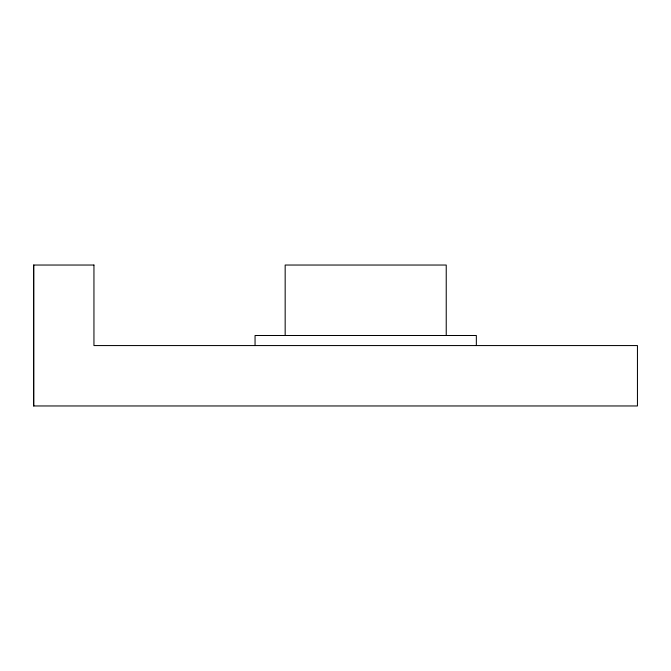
<?xml version="1.0" encoding="UTF-8"?>
<svg xmlns="http://www.w3.org/2000/svg" width="671" height="671" viewBox="0 0 671 671"><rect width="100%" height="100%" fill="white"/><g stroke="black" fill="none" stroke-linecap="round" stroke-linejoin="round"><path stroke-width="1.01" d="M476.343 345.565L476.343 335.5L255.055 335.5L255.055 345.565M446.232 335.5L446.232 265.037L285.167 265.037L285.167 335.5M33.802 265.037L33.802 405.963M93.948 265.037L33.55 265.037L33.55 405.963L637.45 405.963L637.45 345.565L93.948 345.565L93.948 265.037"/></g></svg>
